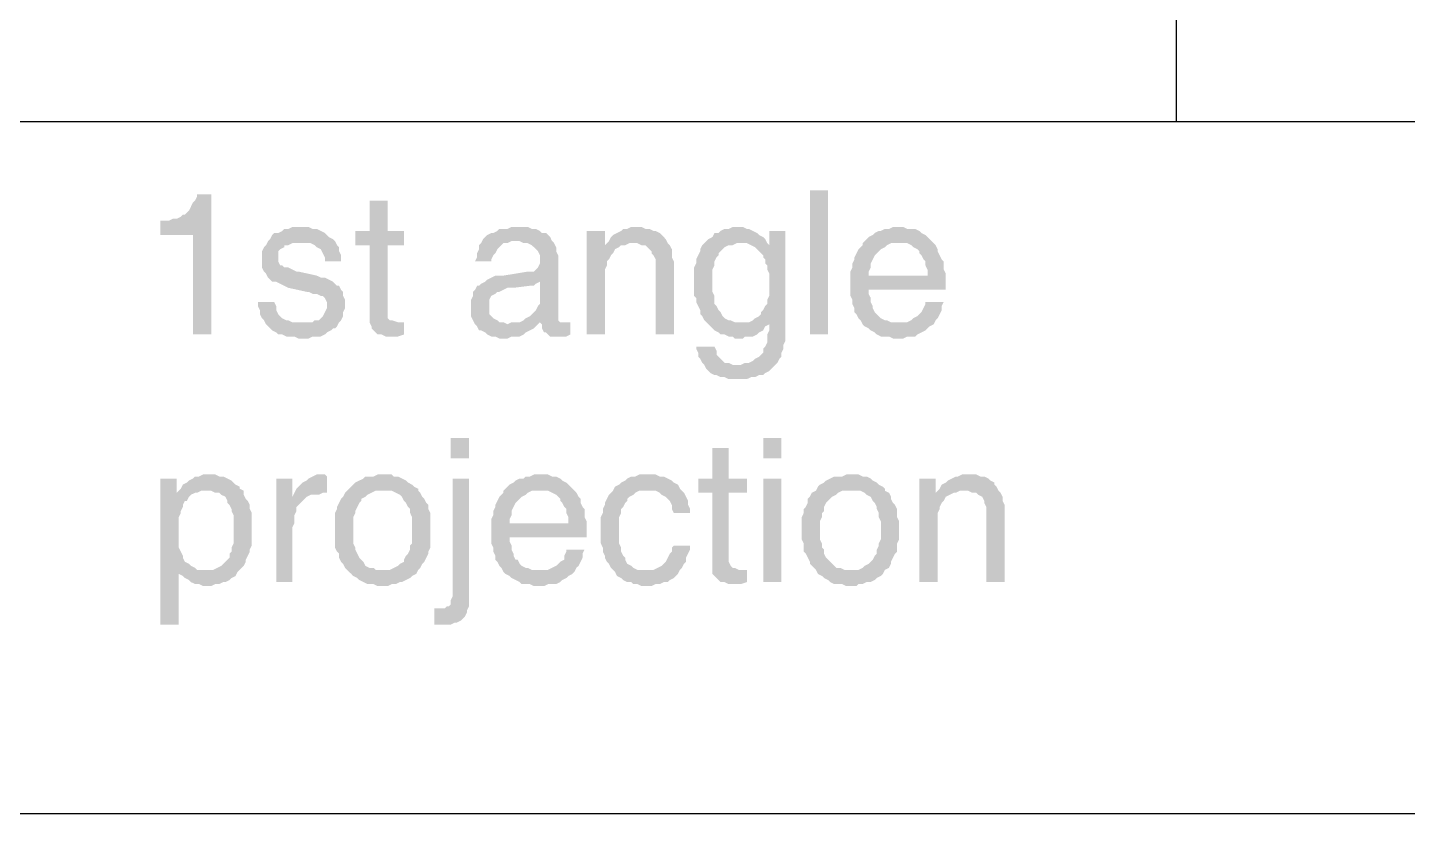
# Model space of a CAD drawing. Header units: inches. Extents: x 3613 to 8393, y -2205 to -794.
# Drawn here: x 7801.64 to 7832.33, y -1531.18 to -1513.7 of the extents above; entities that cross this region are included whole.
import ezdxf

# ---------------------------------------------------------------- set-up
doc = ezdxf.new("R2010")
doc.units = ezdxf.units.IN
doc.header["$MEASUREMENT"] = 0

msp = doc.modelspace()

# ---------------------------------------------------------------- hatches: boundary and pattern name
at = {"transparency": 33554559}
for points in [[(7805.72, -1517.413), (7805.404, -1517.413), (7805.404, -1517.458), (7805.359, -1517.548), (7805.313, -1517.593), (7805.268, -1517.684), (7805.223, -1517.774), (7805.178, -1517.819), (7805.133, -1517.864), (7805.088, -1517.864), (7805.043, -1517.909), (7804.952, -1517.954), (7804.862, -1517.954), (7804.772, -1517.999), (7804.591, -1517.999), (7804.591, -1518.315), (7805.313, -1518.315), (7805.313, -1520.527), (7805.72, -1520.527)], [(7809.646, -1517.548), (7809.24, -1517.548), (7809.24, -1518.225), (7808.924, -1518.225), (7808.924, -1518.541), (7809.24, -1518.541), (7809.24, -1520.256), (7809.285, -1520.346), (7809.285, -1520.391), (7809.33, -1520.437), (7809.375, -1520.482), (7809.42, -1520.527), (7809.511, -1520.527), (7809.601, -1520.572), (7809.872, -1520.572), (7810.007, -1520.527), (7810.007, -1520.256), (7809.872, -1520.256), (7809.736, -1520.211), (7809.691, -1520.211), (7809.646, -1520.166), (7809.646, -1518.541), (7810.007, -1518.541), (7810.007, -1518.225), (7809.646, -1518.225)], [(7819.034, -1520.527), (7819.034, -1517.322), (7819.44, -1517.322), (7819.44, -1520.527)], [(7807.705, -1518.135), (7807.525, -1518.135), (7807.435, -1518.18), (7807.344, -1518.18), (7807.299, -1518.225), (7807.209, -1518.27), (7807.119, -1518.27), (7807.074, -1518.315), (7807.028, -1518.406), (7806.983, -1518.451), (7806.938, -1518.541), (7806.893, -1518.586), (7806.848, -1518.676), (7806.848, -1519.037), (7806.893, -1519.128), (7806.938, -1519.173), (7806.983, -1519.263), (7807.028, -1519.308), (7807.074, -1519.353), (7807.164, -1519.353), (7807.254, -1519.399), (7807.344, -1519.444), (7807.435, -1519.489), (7807.841, -1519.579), (7807.886, -1519.579), (7807.976, -1519.624), (7808.066, -1519.624), (7808.157, -1519.669), (7808.202, -1519.669), (7808.247, -1519.714), (7808.292, -1519.805), (7808.292, -1519.94), (7808.247, -1520.03), (7808.202, -1520.121), (7808.157, -1520.166), (7808.112, -1520.211), (7808.021, -1520.211), (7807.976, -1520.256), (7807.751, -1520.256), (7806.938, -1520.301), (7806.983, -1520.346), (7807.028, -1520.391), (7807.074, -1520.437), (7807.164, -1520.482), (7807.209, -1520.527), (7807.299, -1520.527), (7807.389, -1520.572), (7807.57, -1520.572), (7807.66, -1520.617), (7807.886, -1520.617), (7807.976, -1520.572), (7808.157, -1520.572), (7808.247, -1520.527), (7808.292, -1520.482), (7808.382, -1520.437), (7808.428, -1520.391), (7808.473, -1520.391), (7808.518, -1520.346), (7808.563, -1520.256), (7808.608, -1520.211), (7808.653, -1520.121), (7808.653, -1520.03), (7808.698, -1519.94), (7808.698, -1519.85), (7808.698, -1519.76), (7808.653, -1519.669), (7808.653, -1519.579), (7808.608, -1519.534), (7808.563, -1519.444), (7808.518, -1519.444), (7808.473, -1519.399), (7808.428, -1519.353), (7808.337, -1519.308), (7808.247, -1519.263), (7808.157, -1519.263), (7808.066, -1519.218), (7807.66, -1519.128), (7807.615, -1519.128), (7807.525, -1519.083), (7807.435, -1519.037), (7807.344, -1519.037), (7807.299, -1518.992), (7807.254, -1518.992), (7807.209, -1518.902), (7807.209, -1518.676), (7807.254, -1518.631), (7807.344, -1518.586), (7807.344, -1518.541), (7807.435, -1518.541), (7807.525, -1518.496), (7807.705, -1518.496), (7808.473, -1518.451), (7808.428, -1518.406), (7808.337, -1518.36), (7808.292, -1518.315), (7808.247, -1518.27), (7808.157, -1518.225), (7808.066, -1518.18), (7807.976, -1518.18), (7807.886, -1518.135), (7807.796, -1518.135)], [(7812.58, -1518.135), (7812.399, -1518.135), (7812.309, -1518.18), (7812.128, -1518.18), (7812.083, -1518.225), (7811.993, -1518.27), (7811.948, -1518.27), (7811.858, -1518.315), (7811.812, -1518.36), (7811.767, -1518.406), (7811.722, -1518.496), (7811.677, -1518.541), (7811.677, -1518.631), (7811.632, -1518.722), (7811.632, -1518.812), (7811.587, -1518.902), (7811.948, -1518.902), (7811.948, -1518.857), (7811.993, -1518.767), (7812.038, -1518.722), (7812.083, -1518.631), (7812.128, -1518.586), (7812.173, -1518.541), (7812.219, -1518.496), (7812.309, -1518.496), (7812.399, -1518.451), (7813.302, -1518.451), (7813.257, -1518.36), (7813.212, -1518.315), (7813.166, -1518.27), (7813.076, -1518.27), (7813.031, -1518.225), (7812.941, -1518.18), (7812.85, -1518.18), (7812.76, -1518.135), (7812.67, -1518.135)], [(7814.475, -1518.225), (7814.069, -1518.225), (7814.069, -1520.527), (7814.475, -1520.527), (7814.475, -1519.308), (7814.475, -1519.083), (7814.52, -1518.992), (7814.52, -1518.902), (7814.565, -1518.857), (7814.611, -1518.767), (7814.656, -1518.722), (7814.656, -1518.722), (7814.701, -1518.631), (7814.791, -1518.586), (7814.475, -1518.541)], [(7815.197, -1518.135), (7815.062, -1518.135), (7814.972, -1518.18), (7814.881, -1518.18), (7814.836, -1518.225), (7814.746, -1518.27), (7814.656, -1518.315), (7814.611, -1518.36), (7814.565, -1518.451), (7814.475, -1518.541), (7814.791, -1518.586), (7814.836, -1518.541), (7814.927, -1518.541), (7815.017, -1518.496), (7815.874, -1518.496), (7815.829, -1518.406), (7815.784, -1518.36), (7815.739, -1518.315), (7815.694, -1518.27), (7815.604, -1518.225), (7815.558, -1518.225), (7815.468, -1518.18), (7815.378, -1518.18), (7815.288, -1518.135)], [(7817.454, -1518.135), (7817.319, -1518.135), (7817.228, -1518.18), (7817.138, -1518.18), (7817.048, -1518.225), (7817.003, -1518.27), (7816.912, -1518.27), (7816.867, -1518.36), (7816.777, -1518.406), (7816.732, -1518.451), (7816.687, -1518.496), (7817.634, -1518.496), (7817.725, -1518.541), (7817.815, -1518.586), (7818.131, -1518.541), (7818.086, -1518.496), (7818.086, -1518.496), (7818.041, -1518.406), (7817.996, -1518.36), (7817.905, -1518.315), (7817.86, -1518.27), (7817.77, -1518.225), (7817.68, -1518.18), (7817.634, -1518.18), (7817.544, -1518.135)], [(7818.492, -1518.225), (7818.131, -1518.225), (7818.131, -1518.541), (7817.815, -1518.586), (7817.86, -1518.631), (7817.905, -1518.676), (7817.996, -1518.767), (7817.996, -1518.812), (7818.041, -1518.857), (7818.041, -1518.947), (7818.086, -1518.992), (7818.086, -1519.083), (7818.131, -1519.173), (7818.131, -1519.669), (7818.086, -1519.76), (7818.086, -1519.85), (7818.041, -1519.895), (7817.996, -1519.985), (7817.95, -1520.03), (7817.95, -1520.076), (7817.905, -1520.121), (7817.815, -1520.166), (7817.77, -1520.211), (7817.68, -1520.256), (7817.499, -1520.256), (7818.131, -1520.301), (7818.131, -1520.437), (7818.086, -1520.527), (7818.086, -1520.707), (7818.041, -1520.798), (7817.996, -1520.843), (7817.996, -1520.933), (7817.95, -1520.978), (7817.905, -1521.023), (7817.815, -1521.068), (7817.77, -1521.114), (7817.68, -1521.159), (7817.589, -1521.159), (7817.499, -1521.204), (7817.409, -1521.204), (7818.266, -1521.204), (7818.311, -1521.159), (7818.357, -1521.068), (7818.402, -1521.023), (7818.402, -1520.933), (7818.447, -1520.843), (7818.447, -1520.753), (7818.492, -1520.662), (7818.492, -1520.391)], [(7821.019, -1518.135), (7820.884, -1518.135), (7820.794, -1518.18), (7820.703, -1518.18), (7820.613, -1518.225), (7820.568, -1518.225), (7820.478, -1518.27), (7820.433, -1518.315), (7820.342, -1518.36), (7820.297, -1518.406), (7820.207, -1518.496), (7821.2, -1518.496), (7821.29, -1518.541), (7821.335, -1518.586), (7821.426, -1518.631), (7821.471, -1518.676), (7821.471, -1518.722), (7821.516, -1518.767), (7821.561, -1518.857), (7821.606, -1518.902), (7821.606, -1518.992), (7821.651, -1519.083), (7821.651, -1519.218), (7819.936, -1519.218), (7819.936, -1519.669), (7819.981, -1519.76), (7819.981, -1519.85), (7820.026, -1519.94), (7820.026, -1520.03), (7820.072, -1520.076), (7820.117, -1520.166), (7820.162, -1520.211), (7820.207, -1520.301), (7821.019, -1520.256), (7820.839, -1520.256), (7820.749, -1520.211), (7820.703, -1520.211), (7820.613, -1520.166), (7820.568, -1520.121), (7820.478, -1520.03), (7820.478, -1520.03), (7820.433, -1519.94), (7820.433, -1519.895), (7820.388, -1519.805), (7820.388, -1519.714), (7820.342, -1519.624), (7820.342, -1519.534), (7822.057, -1519.534), (7822.057, -1519.173), (7822.012, -1519.083), (7822.012, -1518.902), (7821.967, -1518.857), (7821.922, -1518.767), (7821.877, -1518.676), (7821.877, -1518.631), (7821.832, -1518.541), (7821.787, -1518.496), (7821.742, -1518.451), (7821.651, -1518.36), (7821.606, -1518.315), (7821.516, -1518.27), (7821.471, -1518.225), (7821.38, -1518.18), (7821.2, -1518.18), (7821.11, -1518.135)], [(7808.473, -1518.451), (7807.705, -1518.496), (7807.931, -1518.496), (7808.021, -1518.541), (7808.066, -1518.586), (7808.066, -1518.586), (7808.157, -1518.631), (7808.202, -1518.722), (7808.247, -1518.812), (7808.247, -1518.902), (7808.608, -1518.902), (7808.608, -1518.767), (7808.563, -1518.676), (7808.563, -1518.586), (7808.518, -1518.541)], [(7813.302, -1518.451), (7812.489, -1518.451), (7812.58, -1518.451), (7812.67, -1518.496), (7812.76, -1518.496), (7812.85, -1518.541), (7812.896, -1518.586), (7812.941, -1518.631), (7812.986, -1518.676), (7813.031, -1518.767), (7813.031, -1518.947), (7812.986, -1519.037), (7812.941, -1519.083), (7812.896, -1519.128), (7812.76, -1519.128), (7812.219, -1519.218), (7812.038, -1519.218), (7811.948, -1519.263), (7811.858, -1519.308), (7811.812, -1519.353), (7813.031, -1519.353), (7813.031, -1519.76), (7813.031, -1519.85), (7812.986, -1519.895), (7812.941, -1519.985), (7812.896, -1520.03), (7812.805, -1520.121), (7812.805, -1520.121), (7812.715, -1520.166), (7812.67, -1520.211), (7812.58, -1520.256), (7812.399, -1520.256), (7812.309, -1520.301), (7811.587, -1520.301), (7811.632, -1520.346), (7811.677, -1520.437), (7811.722, -1520.437), (7811.812, -1520.482), (7811.858, -1520.527), (7811.948, -1520.572), (7812.038, -1520.572), (7812.128, -1520.617), (7812.309, -1520.617), (7812.399, -1520.572), (7812.58, -1520.572), (7812.67, -1520.527), (7812.715, -1520.482), (7812.805, -1520.437), (7812.896, -1520.391), (7812.941, -1520.346), (7812.986, -1520.301), (7813.031, -1520.256), (7813.482, -1520.256), (7813.437, -1520.211), (7813.437, -1518.767), (7813.392, -1518.676), (7813.392, -1518.586), (7813.347, -1518.496)], [(7815.874, -1518.496), (7815.107, -1518.496), (7815.197, -1518.496), (7815.288, -1518.541), (7815.378, -1518.541), (7815.423, -1518.586), (7815.468, -1518.631), (7815.513, -1518.676), (7815.513, -1518.722), (7815.558, -1518.767), (7815.604, -1518.857), (7815.604, -1520.527), (7816.01, -1520.527), (7816.01, -1518.902), (7815.965, -1518.812), (7815.965, -1518.631), (7815.919, -1518.541)], [(7816.687, -1518.496), (7816.642, -1518.541), (7816.596, -1518.631), (7816.596, -1518.676), (7816.551, -1518.767), (7816.506, -1518.857), (7816.506, -1518.947), (7816.461, -1519.037), (7816.461, -1519.669), (7816.506, -1519.714), (7816.506, -1519.805), (7816.551, -1519.895), (7816.596, -1519.985), (7816.596, -1520.076), (7816.642, -1520.121), (7816.687, -1520.211), (7816.732, -1520.256), (7816.777, -1520.301), (7816.867, -1520.391), (7816.912, -1520.437), (7817.003, -1520.482), (7817.048, -1520.527), (7817.138, -1520.527), (7817.228, -1520.572), (7817.319, -1520.572), (7817.364, -1520.617), (7817.544, -1520.617), (7817.589, -1520.572), (7817.77, -1520.572), (7817.86, -1520.527), (7817.905, -1520.482), (7817.996, -1520.437), (7818.041, -1520.346), (7818.131, -1520.301), (7818.131, -1520.301), (7817.499, -1520.256), (7817.364, -1520.256), (7817.273, -1520.211), (7817.228, -1520.211), (7817.138, -1520.166), (7817.093, -1520.121), (7817.048, -1520.03), (7817.003, -1519.985), (7816.958, -1519.895), (7816.912, -1519.85), (7816.912, -1519.669), (7816.867, -1519.579), (7816.867, -1519.083), (7816.912, -1518.992), (7816.912, -1518.902), (7816.958, -1518.812), (7817.003, -1518.767), (7817.003, -1518.722), (7817.048, -1518.676), (7817.093, -1518.631), (7817.138, -1518.586), (7817.228, -1518.541), (7817.319, -1518.541), (7817.409, -1518.496), (7817.499, -1518.496)], [(7820.207, -1518.496), (7820.207, -1518.541), (7820.162, -1518.586), (7820.117, -1518.631), (7820.072, -1518.722), (7820.026, -1518.812), (7820.026, -1518.857), (7819.981, -1518.947), (7819.981, -1519.037), (7819.936, -1519.128), (7819.936, -1519.218), (7820.342, -1519.218), (7820.342, -1519.128), (7820.388, -1519.037), (7820.388, -1518.947), (7820.433, -1518.857), (7820.478, -1518.767), (7820.523, -1518.722), (7820.568, -1518.676), (7820.613, -1518.631), (7820.703, -1518.586), (7820.749, -1518.541), (7820.839, -1518.496), (7821.019, -1518.496)], [(7811.812, -1519.353), (7811.722, -1519.399), (7811.677, -1519.444), (7811.632, -1519.444), (7811.587, -1519.534), (7811.542, -1519.579), (7811.542, -1519.669), (7811.497, -1519.76), (7811.497, -1519.94), (7811.497, -1520.121), (7811.542, -1520.211), (7811.587, -1520.301), (7812.309, -1520.301), (7812.219, -1520.256), (7812.128, -1520.256), (7812.083, -1520.211), (7811.993, -1520.166), (7811.948, -1520.121), (7811.903, -1520.076), (7811.903, -1519.76), (7811.948, -1519.669), (7812.038, -1519.624), (7812.083, -1519.579), (7812.128, -1519.579), (7812.219, -1519.534), (7812.309, -1519.489), (7812.444, -1519.489), (7812.805, -1519.444), (7812.896, -1519.444), (7812.941, -1519.399), (7813.031, -1519.353)], [(7807.119, -1519.805), (7806.758, -1519.805), (7806.758, -1519.895), (7806.803, -1519.985), (7806.803, -1520.076), (7806.848, -1520.166), (7806.893, -1520.211), (7806.938, -1520.301), (7807.751, -1520.256), (7807.525, -1520.256), (7807.435, -1520.211), (7807.389, -1520.211), (7807.299, -1520.166), (7807.254, -1520.121), (7807.209, -1520.076), (7807.164, -1519.985), (7807.164, -1519.895)], [(7822.012, -1519.805), (7821.606, -1519.805), (7821.606, -1519.85), (7821.561, -1519.94), (7821.516, -1520.03), (7821.471, -1520.076), (7821.426, -1520.121), (7821.335, -1520.166), (7821.29, -1520.211), (7821.2, -1520.256), (7821.019, -1520.256), (7820.207, -1520.301), (7820.207, -1520.301), (7820.252, -1520.346), (7820.342, -1520.391), (7820.388, -1520.437), (7820.478, -1520.482), (7820.523, -1520.527), (7820.613, -1520.572), (7820.794, -1520.572), (7820.884, -1520.617), (7821.11, -1520.617), (7821.2, -1520.572), (7821.38, -1520.572), (7821.426, -1520.527), (7821.516, -1520.482), (7821.606, -1520.437), (7821.651, -1520.391), (7821.696, -1520.346), (7821.787, -1520.301), (7821.832, -1520.211), (7821.877, -1520.166), (7821.922, -1520.076), (7821.967, -1519.985), (7821.967, -1519.895)], [(7813.482, -1520.256), (7813.031, -1520.256), (7813.076, -1520.301), (7813.573, -1520.256), (7813.527, -1520.256)], [(7813.708, -1520.256), (7813.573, -1520.256), (7813.076, -1520.301), (7813.076, -1520.391), (7813.121, -1520.482), (7813.166, -1520.482), (7813.212, -1520.527), (7813.257, -1520.572), (7813.618, -1520.572), (7813.708, -1520.527)], [(7816.912, -1520.798), (7816.506, -1520.798), (7816.506, -1520.843), (7816.551, -1520.933), (7816.551, -1521.023), (7816.596, -1521.068), (7816.642, -1521.159), (7816.687, -1521.204), (7816.732, -1521.294), (7816.777, -1521.339), (7816.822, -1521.384), (7816.912, -1521.429), (7816.958, -1521.429), (7817.048, -1521.475), (7817.138, -1521.475), (7817.228, -1521.52), (7817.634, -1521.52), (7817.725, -1521.475), (7817.815, -1521.475), (7817.905, -1521.429), (7817.996, -1521.429), (7818.041, -1521.384), (7818.131, -1521.339), (7818.176, -1521.294), (7818.221, -1521.249), (7818.266, -1521.204), (7817.319, -1521.204), (7817.228, -1521.159), (7817.138, -1521.159), (7817.093, -1521.114), (7817.048, -1521.068), (7816.958, -1520.978), (7816.958, -1520.888)], [(7811.451, -1523.28), (7811.451, -1522.829), (7811.045, -1522.829), (7811.045, -1523.28)], [(7818.402, -1523.28), (7818.402, -1522.829), (7817.996, -1522.829), (7817.996, -1523.28)], [(7817.228, -1523.054), (7816.867, -1523.054), (7816.867, -1523.731), (7816.551, -1523.731), (7816.551, -1524.047), (7816.867, -1524.047), (7816.867, -1525.852), (7816.912, -1525.898), (7816.958, -1525.943), (7817.003, -1525.988), (7817.048, -1526.033), (7817.138, -1526.033), (7817.228, -1526.078), (7817.499, -1526.078), (7817.634, -1526.033), (7817.634, -1525.762), (7817.454, -1525.762), (7817.364, -1525.717), (7817.319, -1525.717), (7817.273, -1525.672), (7817.228, -1525.582), (7817.228, -1524.047), (7817.634, -1524.047), (7817.634, -1523.731), (7817.228, -1523.731)], [(7804.952, -1523.731), (7804.591, -1523.731), (7804.591, -1526.981), (7804.997, -1526.981), (7804.997, -1525.807), (7805.584, -1525.762), (7805.404, -1525.762), (7805.359, -1525.717), (7805.268, -1525.672), (7805.223, -1525.627), (7805.133, -1525.582), (7805.088, -1525.491), (7805.088, -1525.446), (7805.043, -1525.356), (7804.997, -1525.266), (7804.997, -1524.589), (7805.043, -1524.498), (7805.043, -1524.453), (7805.088, -1524.363), (7805.088, -1524.318), (7805.133, -1524.228), (7805.178, -1524.228), (7805.223, -1524.137), (7805.268, -1524.092), (7805.359, -1524.047), (7804.952, -1524.047)], [(7805.629, -1523.641), (7805.539, -1523.641), (7805.449, -1523.686), (7805.359, -1523.686), (7805.313, -1523.731), (7805.223, -1523.776), (7805.178, -1523.821), (7805.088, -1523.867), (7805.043, -1523.957), (7804.997, -1524.002), (7804.952, -1524.047), (7805.404, -1524.047), (7805.494, -1524.002), (7805.584, -1524.002), (7806.351, -1523.957), (7806.351, -1523.912), (7806.261, -1523.867), (7806.216, -1523.821), (7806.171, -1523.776), (7806.081, -1523.731), (7805.99, -1523.686), (7805.9, -1523.686), (7805.81, -1523.641), (7805.72, -1523.641)], [(7807.525, -1523.731), (7807.164, -1523.731), (7807.164, -1526.033), (7807.525, -1526.033), (7807.525, -1524.814), (7807.57, -1524.724), (7807.57, -1524.544), (7807.615, -1524.453), (7807.615, -1524.363), (7807.66, -1524.318), (7807.705, -1524.273), (7807.751, -1524.228), (7807.796, -1524.183), (7807.841, -1524.137), (7807.525, -1524.137)], [(7808.157, -1523.641), (7808.066, -1523.641), (7807.976, -1523.686), (7807.886, -1523.731), (7807.841, -1523.776), (7807.751, -1523.821), (7807.705, -1523.867), (7807.615, -1523.957), (7807.615, -1523.957), (7807.57, -1524.047), (7808.292, -1524.047), (7808.292, -1523.686), (7808.247, -1523.641)], [(7809.511, -1523.641), (7809.42, -1523.641), (7809.33, -1523.686), (7809.15, -1523.686), (7809.105, -1523.731), (7809.014, -1523.776), (7808.924, -1523.821), (7808.879, -1523.867), (7808.834, -1523.912), (7808.743, -1524.002), (7808.743, -1524.002), (7808.698, -1524.047), (7808.653, -1524.137), (7808.608, -1524.183), (7808.563, -1524.273), (7808.518, -1524.363), (7808.518, -1524.408), (7808.473, -1524.498), (7808.473, -1525.266), (7808.518, -1525.356), (7808.563, -1525.401), (7808.563, -1525.491), (7808.608, -1525.582), (7808.653, -1525.627), (7808.698, -1525.717), (7808.743, -1525.762), (7809.511, -1525.762), (7809.375, -1525.762), (7809.33, -1525.717), (7809.24, -1525.717), (7809.15, -1525.672), (7809.105, -1525.582), (7809.059, -1525.537), (7809.014, -1525.491), (7808.969, -1525.401), (7808.924, -1525.311), (7808.924, -1525.266), (7808.879, -1525.175), (7808.879, -1524.589), (7808.924, -1524.498), (7808.924, -1524.453), (7808.969, -1524.363), (7809.014, -1524.273), (7809.059, -1524.228), (7809.059, -1524.183), (7809.15, -1524.137), (7809.195, -1524.092), (7809.285, -1524.047), (7809.375, -1524.002), (7809.511, -1524.002), (7810.323, -1523.957), (7810.233, -1523.912), (7810.188, -1523.867), (7810.097, -1523.821), (7810.052, -1523.776), (7809.962, -1523.731), (7809.872, -1523.686), (7809.781, -1523.686), (7809.736, -1523.641), (7809.646, -1523.641)], [(7811.451, -1523.731), (7811.09, -1523.731), (7811.09, -1526.349), (7811.045, -1526.439), (7811.045, -1526.529), (7811, -1526.575), (7810.955, -1526.575), (7810.91, -1526.62), (7810.684, -1526.62), (7810.684, -1526.981), (7811.045, -1526.981), (7811.135, -1526.936), (7811.181, -1526.936), (7811.271, -1526.89), (7811.316, -1526.845), (7811.361, -1526.8), (7811.406, -1526.71), (7811.406, -1526.665), (7811.451, -1526.575), (7811.451, -1526.349)], [(7813.031, -1523.641), (7812.896, -1523.641), (7812.805, -1523.686), (7812.715, -1523.686), (7812.67, -1523.731), (7812.58, -1523.731), (7812.489, -1523.776), (7812.444, -1523.821), (7812.354, -1523.867), (7812.309, -1523.912), (7812.219, -1524.002), (7813.212, -1524.002), (7813.302, -1524.047), (7813.392, -1524.092), (7813.437, -1524.137), (7813.482, -1524.183), (7813.482, -1524.228), (7813.527, -1524.273), (7813.573, -1524.363), (7813.618, -1524.408), (7813.618, -1524.498), (7813.663, -1524.589), (7813.663, -1524.724), (7811.948, -1524.724), (7811.948, -1525.175), (7811.993, -1525.266), (7811.993, -1525.356), (7812.038, -1525.446), (7812.038, -1525.537), (7812.083, -1525.582), (7812.128, -1525.672), (7812.173, -1525.717), (7812.219, -1525.807), (7813.031, -1525.762), (7812.85, -1525.762), (7812.76, -1525.717), (7812.715, -1525.717), (7812.625, -1525.672), (7812.58, -1525.627), (7812.535, -1525.537), (7812.489, -1525.537), (7812.444, -1525.446), (7812.444, -1525.401), (7812.399, -1525.311), (7812.399, -1525.221), (7812.354, -1525.13), (7812.354, -1525.04), (7814.069, -1525.04), (7814.069, -1524.679), (7814.024, -1524.589), (7814.024, -1524.408), (7813.979, -1524.363), (7813.934, -1524.273), (7813.934, -1524.183), (7813.889, -1524.137), (7813.843, -1524.047), (7813.798, -1524.002), (7813.753, -1523.957), (7813.663, -1523.867), (7813.618, -1523.821), (7813.527, -1523.776), (7813.482, -1523.731), (7813.392, -1523.686), (7813.302, -1523.686), (7813.212, -1523.641), (7813.121, -1523.641)], [(7815.423, -1523.641), (7815.242, -1523.641), (7815.152, -1523.686), (7815.062, -1523.686), (7814.972, -1523.731), (7814.927, -1523.776), (7814.836, -1523.821), (7814.791, -1523.867), (7814.701, -1523.912), (7814.656, -1524.002), (7815.604, -1524.002), (7815.694, -1524.047), (7815.739, -1524.092), (7815.829, -1524.137), (7815.874, -1524.183), (7815.919, -1524.228), (7815.965, -1524.318), (7815.965, -1524.408), (7816.01, -1524.498), (7816.371, -1524.498), (7816.371, -1524.408), (7816.326, -1524.318), (7816.326, -1524.228), (7816.281, -1524.137), (7816.235, -1524.047), (7816.19, -1524.002), (7816.145, -1523.957), (7816.1, -1523.867), (7816.1, -1523.867), (7816.01, -1523.821), (7815.965, -1523.776), (7815.874, -1523.731), (7815.784, -1523.686), (7815.694, -1523.686), (7815.604, -1523.641), (7815.513, -1523.641)], [(7818.402, -1526.033), (7818.402, -1523.731), (7817.996, -1523.731), (7817.996, -1526.033)], [(7819.936, -1523.641), (7819.846, -1523.641), (7819.756, -1523.686), (7819.575, -1523.686), (7819.485, -1523.731), (7819.395, -1523.776), (7819.35, -1523.821), (7819.259, -1523.867), (7819.214, -1523.912), (7819.169, -1524.002), (7819.169, -1524.002), (7819.079, -1524.047), (7819.034, -1524.137), (7818.988, -1524.183), (7818.988, -1524.273), (7818.943, -1524.363), (7818.898, -1524.408), (7818.898, -1524.498), (7818.853, -1524.589), (7818.853, -1525.085), (7818.898, -1525.175), (7818.898, -1525.356), (7818.943, -1525.401), (7818.988, -1525.491), (7819.034, -1525.582), (7819.034, -1525.627), (7819.124, -1525.717), (7819.169, -1525.762), (7819.936, -1525.762), (7819.801, -1525.762), (7819.711, -1525.717), (7819.62, -1525.717), (7819.575, -1525.672), (7819.485, -1525.582), (7819.44, -1525.537), (7819.395, -1525.491), (7819.35, -1525.401), (7819.35, -1525.311), (7819.304, -1525.266), (7819.304, -1525.175), (7819.259, -1525.085), (7819.259, -1524.679), (7819.304, -1524.589), (7819.304, -1524.498), (7819.35, -1524.453), (7819.35, -1524.363), (7819.395, -1524.273), (7819.44, -1524.228), (7819.485, -1524.183), (7819.53, -1524.137), (7819.62, -1524.092), (7819.665, -1524.047), (7819.756, -1524.002), (7819.936, -1524.002), (7820.703, -1523.957), (7820.658, -1523.912), (7820.568, -1523.867), (7820.523, -1523.821), (7820.433, -1523.776), (7820.388, -1523.731), (7820.297, -1523.686), (7820.207, -1523.686), (7820.117, -1523.641), (7820.026, -1523.641)], [(7821.832, -1523.731), (7821.471, -1523.731), (7821.471, -1526.033), (7821.877, -1526.033), (7821.877, -1524.814), (7821.877, -1524.498), (7821.922, -1524.408), (7821.922, -1524.363), (7821.967, -1524.273), (7822.012, -1524.228), (7822.012, -1524.228), (7822.057, -1524.137), (7822.148, -1524.092), (7821.832, -1524.047)], [(7822.554, -1523.641), (7822.418, -1523.641), (7822.328, -1523.686), (7822.283, -1523.686), (7822.193, -1523.731), (7822.103, -1523.776), (7822.057, -1523.821), (7821.967, -1523.867), (7821.922, -1523.957), (7821.832, -1524.047), (7822.148, -1524.092), (7822.238, -1524.047), (7822.283, -1524.047), (7822.373, -1524.002), (7823.231, -1524.002), (7823.186, -1523.912), (7823.141, -1523.867), (7823.141, -1523.821), (7823.05, -1523.776), (7823.005, -1523.731), (7822.915, -1523.686), (7822.825, -1523.686), (7822.734, -1523.641), (7822.644, -1523.641)], [(7806.351, -1523.957), (7805.584, -1524.002), (7805.72, -1524.002), (7805.81, -1524.047), (7805.9, -1524.047), (7805.945, -1524.092), (7806.036, -1524.137), (7806.081, -1524.228), (7806.081, -1524.273), (7806.126, -1524.318), (7806.171, -1524.408), (7806.171, -1524.453), (7806.216, -1524.544), (7806.216, -1524.86), (7806.216, -1525.175), (7806.171, -1525.266), (7806.171, -1525.356), (7806.126, -1525.401), (7806.126, -1525.491), (7806.081, -1525.537), (7806.036, -1525.582), (7805.99, -1525.627), (7805.945, -1525.672), (7805.855, -1525.717), (7805.765, -1525.762), (7805.584, -1525.762), (7804.997, -1525.807), (7804.997, -1525.852), (7805.088, -1525.898), (7805.133, -1525.943), (7805.223, -1525.988), (7805.268, -1526.033), (7805.359, -1526.078), (7805.449, -1526.078), (7805.539, -1526.123), (7805.72, -1526.123), (7805.81, -1526.078), (7805.9, -1526.078), (7805.99, -1526.033), (7806.036, -1526.033), (7806.126, -1525.988), (7806.171, -1525.943), (7806.261, -1525.898), (7806.306, -1525.807), (7806.351, -1525.762), (7806.397, -1525.717), (7806.442, -1525.672), (7806.487, -1525.582), (7806.487, -1525.537), (7806.532, -1525.446), (7806.577, -1525.356), (7806.577, -1525.311), (7806.622, -1525.221), (7806.622, -1524.498), (7806.577, -1524.408), (7806.577, -1524.318), (7806.532, -1524.228), (7806.487, -1524.183), (7806.442, -1524.092), (7806.442, -1524.002)], [(7807.57, -1524.047), (7807.525, -1524.137), (7807.841, -1524.137), (7807.931, -1524.092), (7808.112, -1524.092), (7808.202, -1524.047)], [(7810.323, -1523.957), (7809.511, -1524.002), (7809.736, -1524.002), (7809.827, -1524.047), (7809.917, -1524.092), (7809.962, -1524.137), (7810.007, -1524.228), (7810.052, -1524.273), (7810.097, -1524.363), (7810.143, -1524.408), (7810.143, -1524.498), (7810.188, -1524.589), (7810.188, -1525.175), (7810.143, -1525.221), (7810.143, -1525.311), (7810.097, -1525.401), (7810.052, -1525.446), (7810.007, -1525.537), (7810.007, -1525.582), (7809.917, -1525.627), (7809.872, -1525.672), (7809.781, -1525.717), (7809.691, -1525.762), (7808.743, -1525.762), (7808.834, -1525.852), (7808.879, -1525.898), (7808.969, -1525.943), (7809.014, -1525.988), (7809.105, -1526.033), (7809.195, -1526.078), (7809.33, -1526.078), (7809.42, -1526.123), (7809.646, -1526.123), (7809.736, -1526.078), (7809.827, -1526.078), (7809.917, -1526.033), (7809.962, -1526.033), (7810.052, -1525.988), (7810.143, -1525.943), (7810.188, -1525.898), (7810.278, -1525.852), (7810.323, -1525.762), (7810.323, -1525.762), (7810.368, -1525.717), (7810.413, -1525.627), (7810.458, -1525.582), (7810.504, -1525.491), (7810.549, -1525.401), (7810.549, -1525.356), (7810.594, -1525.266), (7810.594, -1524.86), (7810.594, -1524.498), (7810.549, -1524.408), (7810.549, -1524.318), (7810.504, -1524.273), (7810.458, -1524.183), (7810.413, -1524.137), (7810.368, -1524.047), (7810.323, -1524.002)], [(7812.219, -1524.002), (7812.219, -1524.047), (7812.173, -1524.092), (7812.128, -1524.137), (7812.083, -1524.228), (7812.038, -1524.318), (7812.038, -1524.363), (7811.993, -1524.453), (7811.993, -1524.544), (7811.948, -1524.634), (7811.948, -1524.724), (7812.354, -1524.724), (7812.354, -1524.634), (7812.399, -1524.544), (7812.399, -1524.453), (7812.444, -1524.363), (7812.489, -1524.273), (7812.535, -1524.228), (7812.58, -1524.183), (7812.625, -1524.137), (7812.715, -1524.092), (7812.76, -1524.047), (7812.85, -1524.002), (7813.031, -1524.002)], [(7814.656, -1524.002), (7814.611, -1524.047), (7814.565, -1524.092), (7814.52, -1524.183), (7814.475, -1524.273), (7814.475, -1524.318), (7814.43, -1524.408), (7814.43, -1524.498), (7814.385, -1524.589), (7814.385, -1525.175), (7814.43, -1525.266), (7814.43, -1525.356), (7814.475, -1525.446), (7814.475, -1525.491), (7814.52, -1525.582), (7814.565, -1525.627), (7814.611, -1525.717), (7814.656, -1525.762), (7815.423, -1525.762), (7815.197, -1525.762), (7815.107, -1525.717), (7815.062, -1525.672), (7814.972, -1525.627), (7814.927, -1525.537), (7814.927, -1525.491), (7814.881, -1525.446), (7814.836, -1525.356), (7814.836, -1525.266), (7814.791, -1525.175), (7814.791, -1524.589), (7814.836, -1524.498), (7814.836, -1524.408), (7814.881, -1524.363), (7814.927, -1524.273), (7814.972, -1524.228), (7814.972, -1524.183), (7815.017, -1524.137), (7815.107, -1524.092), (7815.152, -1524.047), (7815.242, -1524.002), (7815.423, -1524.002)], [(7820.703, -1523.957), (7819.936, -1524.002), (7820.162, -1524.002), (7820.252, -1524.047), (7820.297, -1524.092), (7820.388, -1524.137), (7820.433, -1524.228), (7820.478, -1524.273), (7820.523, -1524.363), (7820.523, -1524.408), (7820.568, -1524.498), (7820.568, -1524.589), (7820.613, -1524.679), (7820.613, -1525.085), (7820.568, -1525.175), (7820.568, -1525.221), (7820.523, -1525.311), (7820.523, -1525.401), (7820.478, -1525.446), (7820.433, -1525.537), (7820.388, -1525.582), (7820.342, -1525.627), (7820.252, -1525.672), (7820.207, -1525.717), (7820.117, -1525.762), (7819.169, -1525.762), (7819.214, -1525.852), (7819.304, -1525.898), (7819.35, -1525.943), (7819.44, -1525.988), (7819.485, -1526.033), (7819.575, -1526.078), (7819.756, -1526.078), (7819.846, -1526.123), (7820.072, -1526.123), (7820.117, -1526.078), (7820.207, -1526.078), (7820.297, -1526.033), (7820.388, -1526.033), (7820.478, -1525.988), (7820.523, -1525.943), (7820.613, -1525.898), (7820.658, -1525.852), (7820.703, -1525.762), (7820.703, -1525.762), (7820.794, -1525.717), (7820.839, -1525.627), (7820.839, -1525.582), (7820.884, -1525.491), (7820.929, -1525.401), (7820.974, -1525.356), (7820.974, -1525.175), (7821.019, -1525.085), (7821.019, -1524.86), (7821.019, -1524.679), (7820.974, -1524.589), (7820.974, -1524.408), (7820.929, -1524.318), (7820.884, -1524.273), (7820.839, -1524.183), (7820.839, -1524.137), (7820.794, -1524.047), (7820.703, -1524.002)], [(7823.231, -1524.002), (7822.464, -1524.002), (7822.554, -1524.002), (7822.644, -1524.047), (7822.734, -1524.047), (7822.78, -1524.092), (7822.87, -1524.137), (7822.87, -1524.137), (7822.915, -1524.228), (7822.915, -1524.273), (7822.96, -1524.363), (7822.96, -1526.033), (7823.366, -1526.033), (7823.366, -1524.318), (7823.321, -1524.228), (7823.321, -1524.137), (7823.276, -1524.047)], [(7816.371, -1525.221), (7816.01, -1525.221), (7815.965, -1525.266), (7815.965, -1525.356), (7815.919, -1525.401), (7815.874, -1525.491), (7815.829, -1525.582), (7815.784, -1525.627), (7815.739, -1525.672), (7815.649, -1525.717), (7815.558, -1525.762), (7814.656, -1525.762), (7814.701, -1525.807), (7814.746, -1525.898), (7814.836, -1525.943), (7814.881, -1525.988), (7814.972, -1526.033), (7815.062, -1526.033), (7815.107, -1526.078), (7815.197, -1526.078), (7815.288, -1526.123), (7815.513, -1526.123), (7815.604, -1526.078), (7815.694, -1526.078), (7815.784, -1526.033), (7815.874, -1526.033), (7815.919, -1525.988), (7816.01, -1525.943), (7816.055, -1525.898), (7816.1, -1525.852), (7816.145, -1525.762), (7816.19, -1525.717), (7816.235, -1525.627), (7816.281, -1525.582), (7816.281, -1525.491), (7816.326, -1525.401), (7816.371, -1525.311)], [(7814.024, -1525.311), (7813.618, -1525.311), (7813.618, -1525.356), (7813.573, -1525.446), (7813.573, -1525.537), (7813.482, -1525.582), (7813.437, -1525.627), (7813.392, -1525.672), (7813.302, -1525.717), (7813.212, -1525.762), (7813.031, -1525.762), (7812.219, -1525.807), (7812.219, -1525.807), (7812.264, -1525.852), (7812.354, -1525.898), (7812.399, -1525.943), (7812.489, -1525.988), (7812.58, -1526.033), (7812.625, -1526.078), (7812.805, -1526.078), (7812.896, -1526.123), (7813.121, -1526.123), (7813.212, -1526.078), (7813.392, -1526.078), (7813.482, -1526.033), (7813.527, -1525.988), (7813.618, -1525.943), (7813.663, -1525.898), (7813.753, -1525.852), (7813.798, -1525.807), (7813.843, -1525.717), (7813.889, -1525.672), (7813.934, -1525.582), (7813.979, -1525.491), (7813.979, -1525.401)]]:
    msp.add_hatch(color=256, dxfattribs=at).paths.add_polyline_path(points)

# ---------------------------------------------------------------- linework, layer by layer
msp.add_line((7827.183, -1259.827), (7827.183, -1515.788))
for points in [[(7503.993, -1515.788), (7900.431, -1515.788)], [(7503.993, -1531.178), (7853.063, -1531.178)]]:
    msp.add_lwpolyline(points)

doc.saveas('drawing.dxf')
